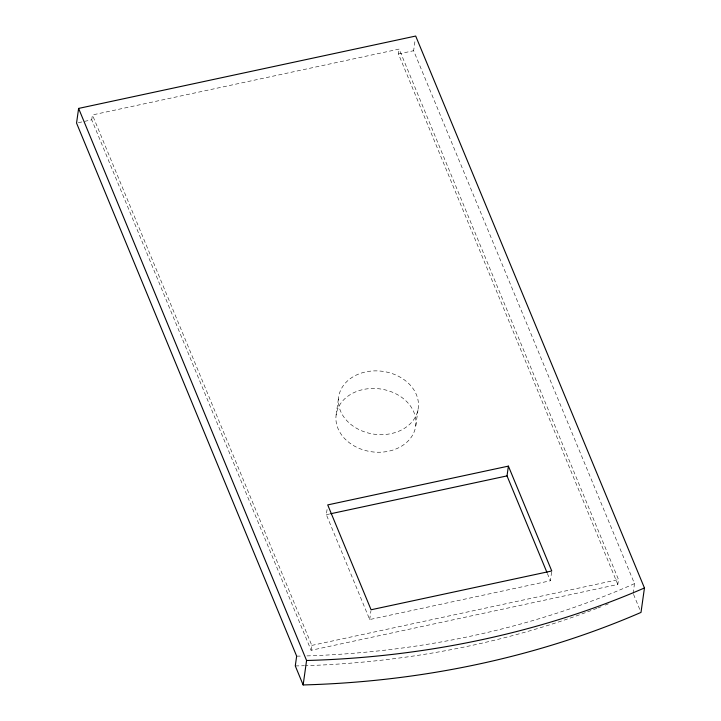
<?xml version="1.0" encoding="UTF-8"?>
<svg xmlns="http://www.w3.org/2000/svg" width="721" height="721" viewBox="0 0 721 721"><rect width="100%" height="100%" fill="white"/><g stroke="black" fill="none" stroke-linecap="round" stroke-linejoin="round"><path stroke-width="0.54" stroke-dasharray="3.6 2.7" d="M633.137 593.383L634.498 583.604L413.629 50.722L415.251 39.195M91.738 119.821L92.423 114.936L399.137 49.091L618.501 579.567L617.816 584.452L311.102 650.297L91.738 119.821L76.552 123.084M336.121 414.972L338.591 397.361M551.61 572.059L550.384 580.756L369.702 619.546L326.343 514.686L327.1 509.251M311.102 650.297L311.796 645.412L92.423 114.936M617.816 584.452L398.452 53.976L399.137 49.091M369.702 619.546L370.927 610.849M415.774 425.769L418.243 408.167M634.498 583.604L631.389 585.019A779.716 615.256 8 0 1 306.867 655.903M398.452 53.976L413.629 50.722M326.343 514.686L329.623 513.974M311.796 645.412L618.501 579.567M296.655 656.137L300.333 656.092A779.716 615.256 8 0 0 302.514 656.029M295.286 665.916L298.963 665.871A779.716 615.256 8 0 0 304.406 665.717M633.552 594.383L639.761 609.407M547.383 573.483L550.384 580.756M608.362 603.856A779.716 615.256 8 0 1 605.234 605.099M601.062 606.74A779.716 615.256 8 0 1 597.916 607.956M596.862 608.362A779.716 615.256 8 0 1 586.308 612.327M585.299 612.697A779.716 615.256 8 0 1 305.488 665.681M350.523 424.137A40.196 31.715 8 0 0 417.252 412.583A40.196 31.715 8 0 0 367.485 371.567A40.196 31.715 8 0 0 350.523 424.137M348.054 441.739A40.196 31.715 8 0 0 414.773 430.185A40.196 31.715 8 0 0 365.015 389.169A40.196 31.715 8 0 0 348.054 441.739"/><path stroke-width="1.08" d="M78.616 108.42L76.552 123.084L296.655 656.137L295.286 665.916L303.144 684.95A803.825 634.291 8 0 0 641.005 612.417L644.448 587.966L415.693 36.05L78.616 108.42L306.578 660.499L303.144 684.95M546.951 572.447L507.025 475.896L508.395 466.117L327.713 504.907L371.081 609.768L551.763 570.978L508.395 466.117M330.723 513.74L507.025 475.896M644.448 587.966A803.825 634.291 8 0 1 306.578 660.499"/></g></svg>
